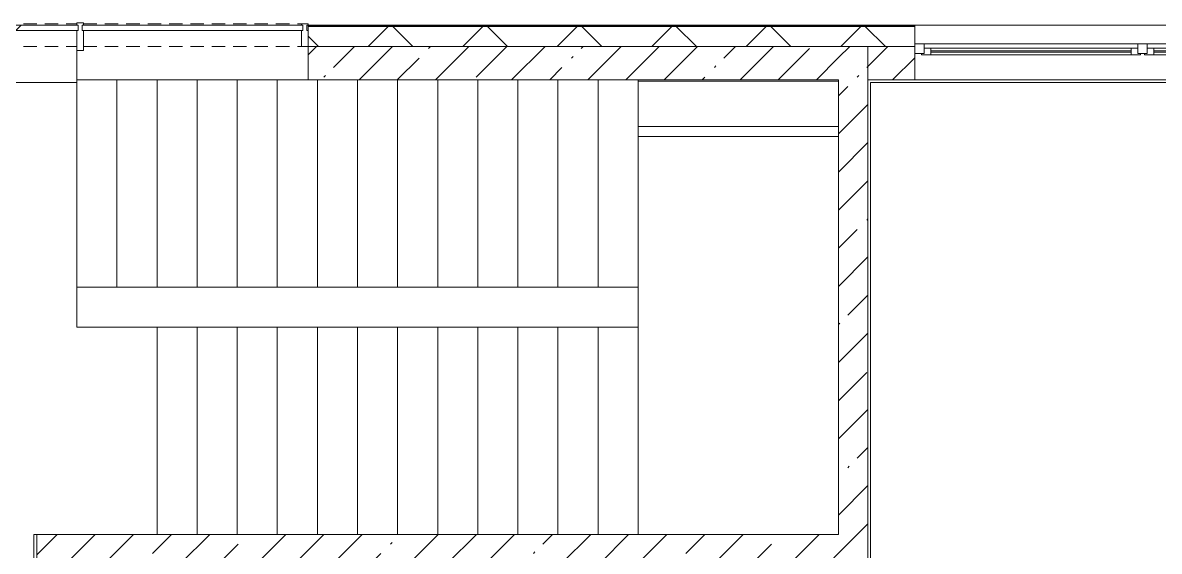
# Model space of a CAD drawing. Header units: millimetres. Extents: x -5507 to 191320, y -8553 to 29000.
# Drawn here: x 156815 to 165320, y 17624 to 21577 of the extents above; entities that cross this region are included whole.
import ezdxf

# ---------------------------------------------------------------- set-up
doc = ezdxf.new("R2010")
doc.units = ezdxf.units.MM
doc.linetypes.add('200_ШТРИХ__ш1_п0_6_', pattern=[160, 100, -60])
for name, color, linetype, lineweight in [('A-DETL-MBND', 7, '200_ШТРИХ__ш1_п0_6_', 9), ('A-GLAZ-2', 7, 'Continuous', 5), ('A-GLAZ-CWMG-1', 7, 'Continuous', 5), ('A-WALL', 7, 'Continuous', 9), ('A-WALL-4', 7, 'Continuous', 5), ('I-WALL-2', 7, 'Continuous', 5), ('S-STRS', 7, 'Continuous', 5)]:
    doc.layers.add(name, color=color, linetype=linetype, lineweight=lineweight)
doc.layers.add('A-FLOR-2', color=7, linetype='Continuous', lineweight=5, true_color=0xaaaaaa)
pattern_1 = [(45, (62340, 0), (-285.1231, 285.1231), []), (45, (62625.1, 0), (-285.1231, 285.1231), [504.031, -100.806, 16.764, -84.042])]

# ---------------------------------------------------------------- blocks, each defined once
blk = doc.blocks.new('120_Окно_СКБ_2Ст_Фрамуга сверху - 120_Окно_СКБ_2Ст_2300х2500_h_ ДОО-19727959-3_5_1_птичка')
at = {"layer": 'A-GLAZ-2'}
for p, q in [((-1150, -127), (-1150, -57)), ((-1150, -57), (-1080, -57)), ((1150, -57), (-1150, -57)), ((-1080, -57), (-1080, -127)), ((-1080, -57), (1080, -57)), ((520, -127), (520, -57)), ((520, -57), (590, -57)), ((590, -57), (590, -127)), ((1080, -127), (1080, -57)), ((1080, -57), (1150, -57)), ((1150, -57), (1150, -127)), ((-1080, -127), (-1150, -127)), ((-1150, -127), (-1100, -127)), ((-1080, -127), (-1100, -127)), ((-1100, -127), (-1100, -137)), ((-1100, -137), (540, -137)), ((540, -137), (-1100, -137)), ((520, -87), (-1080, -87)), ((-1080, -87), (-1080, -127)), ((-1030, -137), (-1030, -87)), ((-1030, -107), (470, -107)), ((470, -117), (-1030, -117)), ((470, -137), (470, -87)), ((520, -127), (520, -87)), ((590, -127), (520, -127)), ((540, -127), (520, -127)), ((540, -127), (570, -127)), ((540, -127), (570, -127)), ((540, -137), (540, -127)), ((590, -127), (570, -127)), ((570, -127), (570, -137)), ((570, -137), (1100, -137)), ((1100, -137), (570, -137)), ((1080, -87), (590, -87)), ((590, -87), (590, -127)), ((640, -137), (640, -87)), ((640, -107), (1030, -107)), ((1030, -117), (640, -117)), ((1030, -137), (1030, -87)), ((1080, -127), (1080, -87)), ((1150, -127), (1080, -127)), ((1100, -127), (1080, -127)), ((1100, -127), (1150, -127)), ((1100, -137), (1100, -127))]:
    blk.add_line(p, q, dxfattribs=at)
blk = doc.blocks.new('PNS_Панель прямоугольная - Нр_Стекло - 40мм-22855911-3_5_1_птичка')
at = {"layer": 'A-GLAZ-2'}
h = blk.add_hatch(dxfattribs=at)
h.set_pattern_fill('FP_130', color=256, style=0, pattern_type=2)
h.set_pattern_definition([(45, (-94620, -21060), (-1414.214, 1414.214), [1000, -3000]), (45, (-95620, -21560), (-1414.214, 1414.214), [3000, -1000]), (45, (-93620, -22060), (-1414.214, 1414.214), [1000, -3000])])
h.paths.add_polyline_path([(760, -40), (770, -40), (770, 0), (-770, 0), (-770, -40), (34.2, -40)])
for p, q in [((-770, 0), (770, 0)), ((760, 0), (-770, 0)), ((-760, -40), (760, -40))]:
    blk.add_line(p, q, dxfattribs=at)
blk = doc.blocks.new('Прямоугольный импост - Импост структурный с накладкой - 170мм-22855901-3_5_1_птичка')
at = {"layer": 'A-DETL-MBND'}
for p, q in [((93360, 21560), (93360, 21570)), ((93360, 21570), (94880, 21570)), ((93360, 21400), (94880, 21400))]:
    blk.add_line(p, q, dxfattribs=at)
blk = doc.blocks.new('Прямоугольный импост - Импост структурный с накладкой - 170мм-22854936-3_5_1_птичка')
at = {"layer": 'A-GLAZ-CWMG-1'}
for p, q in [((-50, 40), (-50, 160)), ((-50, 160), (0, 160)), ((0, 160), (0, 40)), ((-40, 40), (-50, 40)), ((-50, -10), (-50, 0)), ((-50, 0), (-40, 0)), ((-40, 0), (-40, 40)), ((-10, 40), (-10, 0)), ((0, 40), (-10, 40)), ((-10, 0), (0, 0)), ((0, 0), (0, -10)), ((0, -10), (-50, -10))]:
    blk.add_line(p, q, dxfattribs=at)
blk = doc.blocks.new('PNS_Панель прямоугольная1 - Нр_Стекло - 40мм-23689159-3_5_1_птичка')
at = {"layer": 'A-GLAZ-2'}
for p, q in [((-825, 0), (825, 0)), ((825, 0), (-815, 0)), ((-815, -40), (815, -40))]:
    blk.add_line(p, q, dxfattribs=at)
blk = doc.blocks.new('Прямоугольный импост - Импост структурный с накладкой - 170мм-23689141-3_5_1_птичка')
at = {"layer": 'A-DETL-MBND'}
for p, q in [((94930, 21570), (96560, 21570)), ((96560, 21570), (96560, 21560)), ((94930, 21400), (96560, 21400))]:
    blk.add_line(p, q, dxfattribs=at)
blk = doc.blocks.new('Прямоугольный импост - Импост структурный с накладкой - 190мм-22854925-3_5_1_птичка')
at = {"layer": 'A-GLAZ-CWMG-1'}
for p, q in [((-25, 40), (-25, 190)), ((-25, 190), (25, 190)), ((25, 190), (25, 40)), ((-15, 40), (-25, 40)), ((-25, -17), (-25, 0)), ((-25, 0), (-15, 0)), ((-15, 0), (-15, 40)), ((15, 40), (15, 0)), ((25, 40), (15, 40)), ((15, 0), (25, 0)), ((25, 0), (25, -17)), ((25, -17), (-25, -17))]:
    blk.add_line(p, q, dxfattribs=at)
blk = doc.blocks.new('Зашивка приборов отопления40 - Зашивка приборов отопления-33325598-3_5_1_птичка')
at = {"layer": 'A-WALL-4'}
for p, q in [((126595, 120), (125095, 120)), ((126595, 45), (126595, 120)), ((126595, 45), (125095, 45)), ((125095, 45), (126595, 45)), ((126595, -295), (126595, 45)), ((125095, -295), (126595, -295))]:
    blk.add_line(p, q, dxfattribs=at)

msp = doc.modelspace()

# ---------------------------------------------------------------- hatches: boundary and pattern name
at = {"layer": 'A-WALL-4'}
h = msp.add_hatch(dxfattribs=at)
h.set_pattern_fill('FP_66', color=256, style=0, pattern_type=2)
h.set_pattern_definition([(45, (62340, 0), (-353.5534, 353.5534), []), (135, (62340, 0), (-353.5534, -353.5534), [])])
h.paths.add_polyline_path([(187570, 21400), (187570, 21550), (182490.2, 21550), (182490.2, 21400), (187420, 21400)])
h.paths.add_polyline_path([(180731, 21400), (181590.2, 21400), (181590.2, 21550), (180240.4, 21550), (180240.4, 21400)])
h.paths.add_polyline_path([(169190.4, 21400), (169190.4, 21550), (167890.2, 21550), (167890.2, 21400), (168612.6, 21400)])
h.paths.add_polyline_path([(170090.4, 21400), (171390.4, 21400), (171390.4, 21550), (170090.4, 21550)])
h.paths.add_polyline_path([(172290.4, 21400), (173590, 21400), (173590, 21550), (172290.4, 21550)])
h.paths.add_polyline_path([(166990.2, 21400), (166990.2, 21550), (165790, 21550), (165790, 21400), (165816, 21400)])
h.paths.add_polyline_path([(155650, 21400), (155650, 21550), (155630, 21550), (155630, 21400)])
h.paths.add_polyline_path([(178866.6, 21400), (179340.4, 21400), (179340.4, 21550), (178470.4, 21550), (178470.4, 21400)])
h.paths.add_polyline_path([(177002.3, 21400), (177040.4, 21400), (177040.4, 21550), (175890, 21550), (175890, 21400)])
h.paths.add_polyline_path([(163019.5, 21400), (163490, 21400), (163490, 21550), (158950, 21550), (158950, 21400), (162920, 21400)])
at = {"layer": 'I-WALL-2'}
h = msp.add_hatch(dxfattribs=at)
h.set_pattern_fill('FP_62', color=256, style=0, pattern_type=2)
h.set_pattern_definition(pattern_1)
h.paths.add_polyline_path([(162087.3, 21150), (162920, 21150), (162920, 21400), (158950, 21400), (158950, 21150), (160222.9, 21150)])
h.paths.add_polyline_path([(155370, 21150), (155650, 21150), (155650, 21400), (155370, 21400)])
h = msp.add_hatch(dxfattribs=at)
h.set_pattern_fill('FP_62', color=256, style=0, pattern_type=2)
h.set_pattern_definition(pattern_1)
h.paths.add_polyline_path([(162920, 17530), (163140, 17530), (163140, 21400), (162920, 21400), (162920, 17750)])
h = msp.add_hatch(dxfattribs=at)
h.set_pattern_fill('FP_62', color=256, style=0, pattern_type=2)
h.set_pattern_definition(pattern_1)
h.paths.add_polyline_path([(183190, 21150), (183380, 21150), (183380, 21400), (183190, 21400), (183190, 21203.4)])
h.paths.add_polyline_path([(181590.2, 21150), (181590.2, 21400), (180240.4, 21400), (180240.4, 21150), (180731, 21150)])
h.paths.add_polyline_path([(170090.4, 21150), (171390.4, 21150), (171390.4, 21400), (170090.4, 21400)])
h.paths.add_polyline_path([(169190.4, 21150), (169190.4, 21400), (168390, 21400), (168390, 21150), (168612.6, 21150)])
h.paths.add_polyline_path([(172290.4, 21150), (172690, 21150), (172690, 21400), (172290.4, 21400)])
h.paths.add_polyline_path([(173590, 21150), (173590, 21400), (173390, 21400), (173390, 21150)])
h.paths.add_polyline_path([(179340.4, 21150), (179340.4, 21400), (178470.4, 21400), (178470.4, 21150), (178866.6, 21150)])
h.paths.add_polyline_path([(175890, 21150), (177040.4, 21150), (177040.4, 21400), (175890, 21400)])
h.paths.add_polyline_path([(163140, 21150), (163490, 21150), (163490, 21400), (163140, 21400)])
h.paths.add_polyline_path([(166990.2, 21150), (166990.2, 21400), (165790, 21400), (165790, 21150), (165816, 21150)])
h = msp.add_hatch(dxfattribs=at)
h.set_pattern_fill('FP_62', color=256, style=0, pattern_type=2)
h.set_pattern_definition(pattern_1)
h.paths.add_polyline_path([(157140, 13620), (157140, 17750), (156920, 17750), (156920, 13620)])
h = msp.add_hatch(dxfattribs=at)
h.set_pattern_fill('FP_62', color=256, style=0, pattern_type=2)
h.set_pattern_definition(pattern_1)
h.paths.add_polyline_path([(162920, 17530), (162920, 17750), (157140, 17750), (157140, 17530), (160222.9, 17530)])

# ---------------------------------------------------------------- linework, layer by layer
at = {"layer": 'A-FLOR-2'}
for p, q in [((157220, 19300), (157220, 21370)), ((157220, 21130), (155390, 21130)), ((167870, 21130), (163160, 21130)), ((163160, 21130), (163160, 13920)), ((157820, 19300), (157220, 19300)), ((157820, 17750), (157820, 19300)), ((156899, 13620), (156899, 17750)), ((156899, 17750), (156920, 17750))]:
    msp.add_line(p, q, dxfattribs=at)
at = {"layer": 'A-WALL'}
for p, q in [((163490, 21553), (158950, 21553)), ((163490, 21550), (158950, 21550)), ((158950, 21400), (162920, 21400)), ((163490, 21400), (163140, 21400))]:
    msp.add_line(p, q, dxfattribs=at)
at = {"layer": 'A-WALL-4'}
for p, q in [((167890.2, 21558), (158950, 21558)), ((158950, 21558), (158950, 21400)), ((163490, 21400), (163490, 21558)), ((162920, 21400), (163140, 21400))]:
    msp.add_line(p, q, dxfattribs=at)
at = {"layer": 'I-WALL-2'}
for p, q in [((158950, 21400), (158950, 21150)), ((163140, 13900), (163140, 21400)), ((163490, 21150), (163490, 21400)), ((158950, 21150), (162920, 21150)), ((162920, 21150), (162920, 17750)), ((167890, 21150), (163140, 21150)), ((156920, 17750), (156920, 13620)), ((162920, 17750), (156920, 17750))]:
    msp.add_line(p, q, dxfattribs=at)
at = {"layer": 'S-STRS'}
for p, q in [((157220, 19600), (157220, 21150)), ((157520, 21150), (157220, 21150)), ((157820, 21150), (157520, 21150)), ((157520, 19600), (157520, 21150)), ((157520, 19600), (157520, 21150)), ((158120, 21150), (157820, 21150)), ((157820, 19600), (157820, 21150)), ((157820, 19600), (157820, 21150)), ((158420, 21150), (158120, 21150)), ((158120, 19600), (158120, 21150)), ((158120, 19600), (158120, 21150)), ((158720, 21150), (158420, 21150)), ((158420, 19600), (158420, 21150)), ((158420, 19600), (158420, 21150)), ((158950, 21150), (158720, 21150)), ((158720, 19600), (158720, 21150)), ((158720, 19600), (158720, 21150)), ((159020, 19600), (159020, 21150)), ((159020, 19600), (159020, 21150)), ((159320, 19600), (159320, 21150)), ((159320, 19600), (159320, 21150)), ((159620, 19600), (159620, 21150)), ((159620, 19600), (159620, 21150)), ((159920, 19600), (159920, 21150)), ((159920, 19600), (159920, 21150)), ((160220, 19600), (160220, 21150)), ((160220, 19600), (160220, 21150)), ((160520, 19600), (160520, 21150)), ((160520, 19600), (160520, 21150)), ((160820, 19600), (160820, 21150)), ((160820, 19600), (160820, 21150)), ((161120, 19600), (161120, 21150)), ((161120, 19600), (161120, 21150)), ((161420, 21140), (161420, 21150)), ((161420, 21140), (161420, 21150)), ((161420, 19600), (161420, 20725)), ((161420, 19600), (161420, 20725)), ((157520, 19600), (157220, 19600)), ((157820, 19600), (157520, 19600)), ((158120, 19600), (157820, 19600)), ((158420, 19600), (158120, 19600)), ((158720, 19600), (158420, 19600)), ((159020, 19600), (158720, 19600)), ((159320, 19600), (159020, 19600)), ((159620, 19600), (159320, 19600)), ((159920, 19600), (159620, 19600)), ((160220, 19600), (159920, 19600)), ((160520, 19600), (160220, 19600)), ((160820, 19600), (160520, 19600)), ((161120, 19600), (160820, 19600)), ((161420, 19600), (161120, 19600)), ((161420, 19600), (161420, 19300)), ((157820, 19300), (158120, 19300)), ((158120, 19300), (158420, 19300)), ((158120, 19300), (158120, 17750)), ((158120, 19300), (158120, 17750)), ((158420, 19300), (158720, 19300)), ((158420, 19300), (158420, 17750)), ((158420, 19300), (158420, 17750)), ((158720, 19300), (159020, 19300)), ((158720, 19300), (158720, 17750)), ((158720, 19300), (158720, 17750)), ((159020, 19300), (159320, 19300)), ((159020, 19300), (159020, 17750)), ((159020, 19300), (159020, 17750)), ((159320, 19300), (159620, 19300)), ((159320, 19300), (159320, 17750)), ((159320, 19300), (159320, 17750)), ((159620, 19300), (159920, 19300)), ((159620, 19300), (159620, 17750)), ((159620, 19300), (159620, 17750)), ((159920, 19300), (160220, 19300)), ((159920, 19300), (159920, 17750)), ((159920, 19300), (159920, 17750)), ((160220, 19300), (160520, 19300)), ((160220, 19300), (160220, 17750)), ((160220, 19300), (160220, 17750)), ((160520, 19300), (160820, 19300)), ((160520, 19300), (160520, 17750)), ((160520, 19300), (160520, 17750)), ((160820, 19300), (161120, 19300)), ((160820, 19300), (160820, 17750)), ((160820, 19300), (160820, 17750)), ((161120, 19300), (161420, 19300)), ((161120, 19300), (161120, 17750)), ((161120, 19300), (161120, 17750)), ((161420, 19300), (161420, 17750)), ((161420, 19300), (161420, 17750))]:
    msp.add_line(p, q, dxfattribs=at)

# ---------------------------------------------------------------- block references
at = {"layer": 'A-DETL-MBND'}
for name in ['Прямоугольный импост - Импост структурный с накладкой - 170мм-22855901-3_5_1_птичка', 'Прямоугольный импост - Импост структурный с накладкой - 170мм-23689141-3_5_1_птичка']:
    msp.add_blockref(name, (62340, 0), dxfattribs=at)
at = {"layer": 'A-GLAZ-2'}
for name, p in [('PNS_Панель прямоугольная - Нр_Стекло - 40мм-22855911-3_5_1_птичка', (156460, 21560)), ('PNS_Панель прямоугольная1 - Нр_Стекло - 40мм-23689159-3_5_1_птичка', (158085, 21560)), ('120_Окно_СКБ_2Ст_Фрамуга сверху - 120_Окно_СКБ_2Ст_2300х2500_h_ ДОО-19727959-3_5_1_птичка', (164640, 21475))]:
    msp.add_blockref(name, p, dxfattribs=at)
at = {"layer": 'A-GLAZ-CWMG-1', "extrusion": (0, 0, -1), "rotation": 180}
for name, p in [('Прямоугольный импост - Импост структурный с накладкой - 190мм-22854925-3_5_1_птичка', (-157245, 21560)), ('Прямоугольный импост - Импост структурный с накладкой - 170мм-22854936-3_5_1_птичка', (-158950, 21560))]:
    msp.add_blockref(name, p, dxfattribs=at)
at = {"layer": 'A-WALL-4', "rotation": 180}
msp.add_blockref('Зашивка приборов отопления40 - Зашивка приборов отопления-33325598-3_5_1_птичка', (288015, 20845), dxfattribs=at)

doc.saveas('drawing.dxf')
